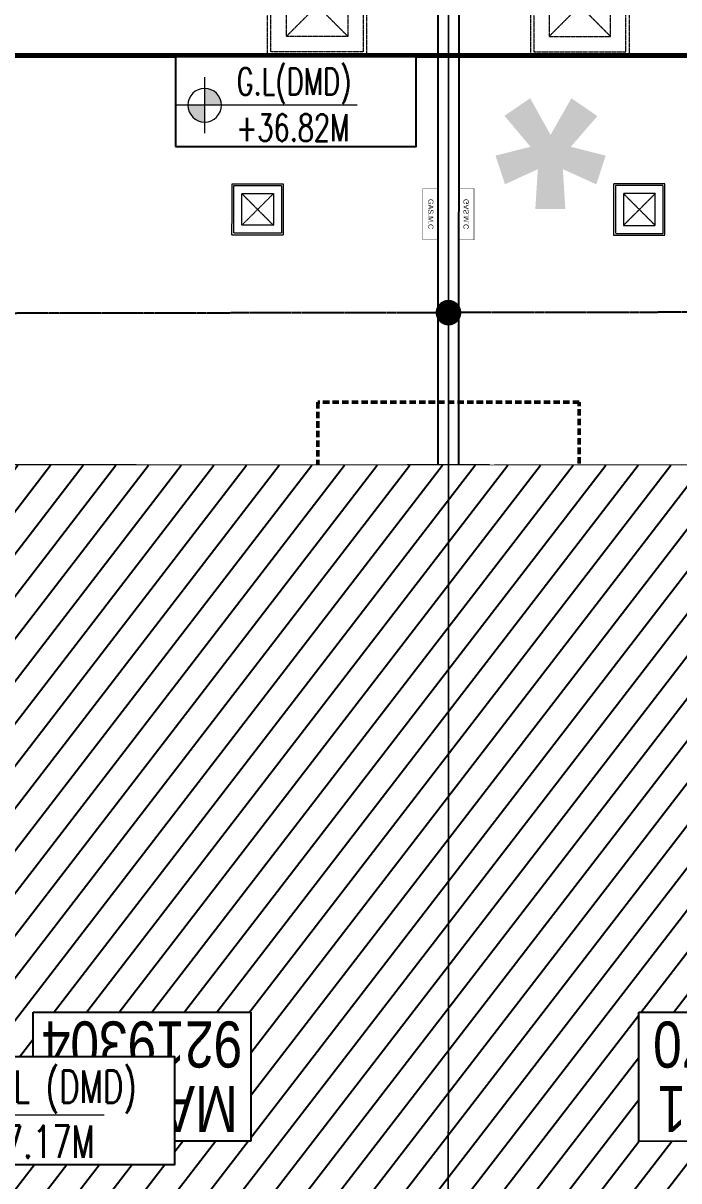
# Model space of a CAD drawing. Header units: centimetres. Extents: x -6122352 to 7132207, y -1694241 to 1947892.
# Drawn here: x 230274 to 236674, y -96977 to -85675 of the extents above; entities that cross this region are included whole.
import ezdxf
from ezdxf.enums import TextEntityAlignment as Align
from ezdxf.xclip import XClip

# ---------------------------------------------------------------- set-up
doc = ezdxf.new("R2010")
doc.units = ezdxf.units.CM
doc.header["$MEASUREMENT"] = 0
doc.header["$XCLIPFRAME"] = 2
for name, pattern in [('23585-XR-AR-END-SETTING OUT PLAN$0$HIDDEN', [0.375, 0.25, -0.125]), ('DASHED2', [0.375, 0.25, -0.125]), ('XR-AR-END-SETTING OUT PLAN$0$23261-XR-AR-SI-GF$0$HIDDEN', [0.375, 0.25, -0.125]), ('XR-AR-MID-SETTING OUT FOR MASTER$0$23585-XR-AR-MID-GROUND FLOOR$0$23261-XR-AR-SI-GF$0$HIDDEN', [0.375, 0.25, -0.125]), ('XR-AR-MID-SETTING OUT FOR MASTER$0$23585-XR-AR-MID-GROUND FLOOR$0$945-4P-1-101-GROUND FLOOR PLAN$0$XR-MIDDLE-GROUND FLOOR PLAN$0$HIDDEN', [9.524999999999999, 6.35, -3.175]), ('XR-AR-MID-SETTING OUT FOR MASTER$0$23585-XR-AR-MID-GROUND FLOOR$0$945-4P-1-101-GROUND FLOOR PLAN$0$XR-MIDDLE-GROUND FLOOR PLAN$0$HIDDEN2', [0.1875, 0.125, -0.0625])]:
    doc.linetypes.add(name, pattern=pattern)
for name, color, linetype in [('00-MI-DIM', 7, 'Continuous'), ('23585-XR-AR-BOUNDARY WALLS AND SETBACKS$0$setback', 7, 'XR-AR-END-SETTING OUT PLAN$0$23261-XR-AR-SI-GF$0$HIDDEN'), ('23585-XR-AR-MID-ANNO-GF$0$945-4P-1-101-GROUND FLOOR PLAN$0$XR-MIDDLE-GROUND FLOOR PLAN$0$XR-MIDDLE-GROUND FLOOR PLAN$0$-LPG-CABINET', 6, 'Continuous'), ('@MI-REF LAYER', 7, 'Continuous'), ('B_TH_6', 7, 'Continuous'), ('XR-AR-MID-SETTING OUT FOR MASTER$0$23585-XR-AR-MID-GROUND FLOOR$0$GS-HATCH-FLOOR TILE', 251, 'Continuous'), ('Xref group 33-41$0$S-LEVELS', 2, 'Continuous'), ('Xref group 33-41$0$TYPICAL NEW PROFILE', 3, 'Continuous'), ('XREF1$0$S-LEVELS', 2, 'Continuous'), ('XREF1$0$TYPICAL NEW PROFILE', 3, 'Continuous')]:
    doc.layers.add(name, color=color, linetype=linetype)
doc.layers.add('08-Compound Wall-4', color=7, linetype='Continuous', lineweight=25, true_color=0xff4405)
for name, color, linetype, lineweight in [('23585-XR-AR-DAMAC PLOT LIMITS$0$1-Mid units', 41, 'Continuous', 5), ('23585-XR-AR-END-SETTING OUT PLAN$0$A-FLOR-UNDR', 8, '23585-XR-AR-END-SETTING OUT PLAN$0$HIDDEN', 5), ('23585-XR-AR-MID-ANNO-GF$0$945-4P-1-101-GROUND FLOOR PLAN$0$XR-MIDDLE-GROUND FLOOR PLAN$0$XR-MIDDLE-GROUND FLOOR PLAN$0$S-ANNO-TXT', 3, 'Continuous', 25), ('@ Foundations', 4, 'DASHED2', 50), ('A-ANNO-TEXT', 3, 'Continuous', 25), ('XR-AR-MID-SETTING OUT FOR MASTER$0$23585-XR-AR-MID-GROUND FLOOR$0$$A-GLAZ-WNDO', 232, 'Continuous', 9), ('XR-AR-MID-SETTING OUT FOR MASTER$0$23585-XR-AR-MID-GROUND FLOOR$0$$A-WALL', 1, 'Continuous', 5), ('XR-AR-MID-SETTING OUT FOR MASTER$0$23585-XR-AR-MID-GROUND FLOOR$0$A-DOOR', 31, 'Continuous', 5), ('XR-AR-MID-SETTING OUT FOR MASTER$0$23585-XR-AR-MID-GROUND FLOOR$0$A-DOOR-FULL', 1, 'Continuous', 9), ('XR-AR-MID-SETTING OUT FOR MASTER$0$23585-XR-AR-MID-GROUND FLOOR$0$A-FLOR-OVHD', 9, 'XR-AR-MID-SETTING OUT FOR MASTER$0$23585-XR-AR-MID-GROUND FLOOR$0$23261-XR-AR-SI-GF$0$HIDDEN', 15), ('XR-AR-MID-SETTING OUT FOR MASTER$0$23585-XR-AR-MID-GROUND FLOOR$0$A-FLOR-PATT', 8, 'Continuous', 5), ('XR-AR-MID-SETTING OUT FOR MASTER$0$23585-XR-AR-MID-GROUND FLOOR$0$A-GLAZ-SILL', 8, 'Continuous', 5), ('XR-AR-MID-SETTING OUT FOR MASTER$0$23585-XR-AR-MID-GROUND FLOOR$0$A-GLAZ-WNDO', 232, 'Continuous', 9), ('XR-AR-MID-SETTING OUT FOR MASTER$0$23585-XR-AR-MID-GROUND FLOOR$0$A-WALL', 7, 'Continuous', 30), ('XR-AR-MID-SETTING OUT FOR MASTER$0$23585-XR-AR-MID-GROUND FLOOR$0$A-WALL-FNSH', 9, 'Continuous', 5), ('XR-AR-MID-SETTING OUT FOR MASTER$0$23585-XR-AR-MID-GROUND FLOOR$0$S-COLS', 51, 'Continuous', 40), ('Xref group 33-41$0$36-TAGLVL', 23, 'Continuous', 9), ('XREF1$0$36-TAGLVL', 23, 'Continuous', 9)]:
    doc.layers.add(name, color=color, linetype=linetype, lineweight=lineweight)
doc.styles.add('23585-XR-AR-MID-ANNO-GF$0$SDC-TEXT', font='arial.ttf')
doc.styles.add('Arial', font='arialbd.ttf')
doc.styles.add('Xref group 33-41$0$DLT_TEXT', font='romans.shx', dxfattribs={"width": 0.7})
doc.styles.add('Xref group 33-41$0$Overall SOP Plan$0$LAC-609-NG10-1-XREF-GRID-125SC$0$GRID-DIM-NO', font='arial.ttf', dxfattribs={"width": 0.8})
doc.styles.add('XREF1$0$DLT_TEXT', font='romans.shx', dxfattribs={"width": 0.7})

# ---------------------------------------------------------------- blocks, each defined once
blk = doc.blocks.new('23585-XR-AR-BOUNDARY WALLS AND SETBACKS')
at = {"layer": '23585-XR-AR-BOUNDARY WALLS AND SETBACKS$0$setback', "ltscale": 40, "const_width": 0.05}
blk.add_lwpolyline([(496625.7121300897, 2769025.019131922), (496621.5590258625, 2769020.486725447), (496617.5056491076, 2769016.062950816), (496613.4522491083, 2769011.639150815), (496609.3988491075, 2769007.215350816), (496605.3454491081, 2769002.791550815), (496601.2920491073, 2768998.367750816), (496597.238851193, 2768993.944153091), (496593.0837953825, 2768989.409605141), (496607.4610767625, 2768976.236118012), (496611.6157803537, 2768980.77057498), (496615.6692474207, 2768985.194248177), (496619.7226017814, 2768989.617998366), (496623.7762515889, 2768994.041852726), (496627.8296474217, 2768998.465448176), (496631.8830017802, 2769002.889198367), (496635.9364017802, 2769007.312998367), (496640.0898518692, 2769011.846026562), (496625.7121300897, 2769025.019131922)], dxfattribs=at)
blk = doc.blocks.new('A$C9d9485f6')
at = {"layer": 'A-ANNO-TEXT', "rotation": 312.4881850805905}
blk.add_blockref('23585-XR-AR-BOUNDARY WALLS AND SETBACKS', (-2377088.534775567, -1504219.252137818), dxfattribs=at)
blk = doc.blocks.new('23585-XR-AR-DAMAC PLOT LIMITS')
at = {"layer": '23585-XR-AR-DAMAC PLOT LIMITS$0$1-Mid units', "color": 251, "true_color": 0x636466}
for points in [[(496630.0415000003, 2768996.4387), (496612.3463000003, 2769012.6525), (496616.3997, 2769017.076300001), (496634.0948999999, 2769000.862500001)], [(496625.9880999997, 2768992.0151), (496608.2928999998, 2769008.228700001), (496612.3463000003, 2769012.6525), (496630.0415000003, 2768996.4387)]]:
    blk.add_lwpolyline(points, close=True, dxfattribs=at)
blk = doc.blocks.new('A$Cf093b529')
at = {"layer": 'A-ANNO-TEXT'}
blk.add_blockref('23585-XR-AR-DAMAC PLOT LIMITS', (-495391.9901121984, -2768603.441896566), dxfattribs=at)
blk = doc.blocks.new('XR-AR-MID-SETTING OUT FOR MASTER$0$23585-XR-AR-MID-GROUND FLOOR$0$945-4P-1-101-GROUND FLOOR PLAN$0$XR-MIDDLE-CAR PARK HATCH')
at = {"layer": 'XR-AR-MID-SETTING OUT FOR MASTER$0$23585-XR-AR-MID-GROUND FLOOR$0$A-FLOR-PATT'}
blk.add_lwpolyline([(9250.002853021142, 100.0129149327577), (9249.99679574091, 5500.000000009181), (15050.00005108526, 5502.664669244065), (15050.00005108526, 100.450321876061)], close=True, dxfattribs=at)
blk = doc.blocks.new('*U1930')
for points in [[(91, -5.684341886080801e-14), (41, -5.684341886080801e-14), (41, 1021), (91, 1021)], [(0, 0), (38, -5.684341886080801e-14), (38, -50), (50, -50), (50, -122.2246979483663), (0, -122.2246979483663)], [(1100, 2.842170943040401e-14), (1062, -2.842170943040401e-14), (1062, -49.99999999999997), (1050, -49.99999999999997), (1050, -122.2246979483662), (1100, -122.2246979483662)]]:
    blk.add_lwpolyline(points, close=True)
at = {"color": 8, "linetype": 'XR-AR-MID-SETTING OUT FOR MASTER$0$23585-XR-AR-MID-GROUND FLOOR$0$945-4P-1-101-GROUND FLOOR PLAN$0$XR-MIDDLE-GROUND FLOOR PLAN$0$HIDDEN2'}
blk.add_arc((41, -5.684341886080801e-14), 1021, 1.594950045944486e-15, 90, dxfattribs=at)
at = {"layer": 'XR-AR-MID-SETTING OUT FOR MASTER$0$23585-XR-AR-MID-GROUND FLOOR$0$A-GLAZ-SILL', "linetype": 'XR-AR-MID-SETTING OUT FOR MASTER$0$23585-XR-AR-MID-GROUND FLOOR$0$945-4P-1-101-GROUND FLOOR PLAN$0$XR-MIDDLE-GROUND FLOOR PLAN$0$HIDDEN2', "ltscale": 3}
blk.add_lwpolyline([(0, 0), (1100, 0), (1100, -122.2246979483662), (0, -122.2246979483662)], close=True, dxfattribs=at)
blk = doc.blocks.new('*U27')
for points in [[(91, -5.684341886080801e-14), (41, -5.684341886080801e-14), (41, 1021), (91, 1021)], [(0, 0), (38, -5.684341886080801e-14), (38, -50), (50, -50), (50, -249.9999019090924), (0, -249.9999019090924)], [(1100, 2.842170943040401e-14), (1062, -2.842170943040401e-14), (1062, -49.99999999999997), (1050, -49.99999999999997), (1050, -249.9999019090924), (1100, -249.9999019090924)]]:
    blk.add_lwpolyline(points, close=True)
at = {"color": 8, "linetype": 'XR-AR-MID-SETTING OUT FOR MASTER$0$23585-XR-AR-MID-GROUND FLOOR$0$945-4P-1-101-GROUND FLOOR PLAN$0$XR-MIDDLE-GROUND FLOOR PLAN$0$HIDDEN2'}
blk.add_arc((41, -5.684341886080801e-14), 1021, 1.594950045944486e-15, 90, dxfattribs=at)
at = {"layer": 'XR-AR-MID-SETTING OUT FOR MASTER$0$23585-XR-AR-MID-GROUND FLOOR$0$A-GLAZ-SILL', "linetype": 'XR-AR-MID-SETTING OUT FOR MASTER$0$23585-XR-AR-MID-GROUND FLOOR$0$945-4P-1-101-GROUND FLOOR PLAN$0$XR-MIDDLE-GROUND FLOOR PLAN$0$HIDDEN2', "ltscale": 3}
blk.add_lwpolyline([(0, 0), (1100, 0), (1100, -249.9999019090924), (0, -249.9999019090924)], close=True, dxfattribs=at)
blk = doc.blocks.new('XR-AR-MID-SETTING OUT FOR MASTER$0$23585-XR-AR-MID-GROUND FLOOR$0$945-4P-1-101-GROUND FLOOR PLAN$0$XR-MIDDLE-GROUND FLOOR PLAN$0$A$C70344426')
at = {"layer": 'XR-AR-MID-SETTING OUT FOR MASTER$0$23585-XR-AR-MID-GROUND FLOOR$0$A-GLAZ-SILL'}
blk.add_line((0.2499999770719823, 2.649999396845162), (0.2499999770722034, -6.03154830969288e-07), dxfattribs=at)
at = {"layer": 'XR-AR-MID-SETTING OUT FOR MASTER$0$23585-XR-AR-MID-GROUND FLOOR$0$A-GLAZ-WNDO'}
for p, q in [((-2.292779743839901e-08, 2.649999396845162), (-2.292779743839901e-08, 2.599999396845165)), ((-2.292779743839901e-08, 2.649999396845162), (0.2499999770719823, 2.649999396845162)), ((-2.292779743839901e-08, 2.599999396845165), (0.14999997707221, 2.599999396845165)), ((0.14999997707221, 2.599999396845165), (0.14999997707221, 2.649999396845162)), ((0.14999997707221, 2.599999396845165), (0.1499999770722091, -6.031548327456449e-07)), ((-2.29277832275443e-08, 1.799999396845166), (-2.29277832275443e-08, 1.749999396845167)), ((0.14999997707221, 1.799999396845166), (-2.29277832275443e-08, 1.799999396845166)), ((-2.29277832275443e-08, 1.749999396845167), (0.14999997707221, 1.749999396845167)), ((0.14999997707221, 1.749999396845167), (0.14999997707221, 1.799999396845166)), ((-2.29277832275443e-08, 0.8999993968451641), (-2.292778233936588e-08, 0.8499993968451669)), ((0.14999997707221, 0.8999993968451641), (-2.29277832275443e-08, 0.8999993968451641)), ((-2.292778233936588e-08, 0.8499993968451669), (0.14999997707221, 0.8499993968451669)), ((-2.292778233936588e-08, 0.8499993968451669), (-2.292778233936588e-08, 0.04999939684516619)), ((0.14999997707221, 0.8499993968451669), (0.14999997707221, 0.8999993968451641)), ((0.1499999770722091, 0.04999939684516619), (-2.292778233936588e-08, 0.04999939684516619)), ((-2.29278782626352e-08, -6.031548451801427e-07), (-2.29278782626352e-08, 0.04999939684515198)), ((0.1499999770722091, -6.03154830969288e-07), (0.1499999770722091, 0.04999939684516619)), ((0.2499999770722034, -6.03154830969288e-07), (-2.292778233936588e-08, -6.03154830969288e-07))]:
    blk.add_line(p, q, dxfattribs=at)
blk.add_lwpolyline([(0.04999997707220061, 1.799999396845166), (0.04999997707219972, 2.599999396845165), (-2.292779743839901e-08, 2.599999396845165), (-2.292779566204217e-08, 0.8999993968451641), (0.0499999770722015, 0.8999993968451641), (0.04999997707220061, 1.749999396845167)], dxfattribs=at)
blk.add_lwpolyline([(-2.292779566204217e-08, 0.8499993968451669), (-2.292779655022059e-08, 0.04999939684516619), (0.04999997707220061, 0.04999939684516619), (0.0499999770722015, 0.8499993968451669)], close=True, dxfattribs=at)
blk = doc.blocks.new('*U28')
for points in [[(0, 69.99999979828543), (38, 69.99999979828549), (38, 119.9999997982854), (50, 119.9999997982854), (50, 179.9999998655237), (0, 179.9999998655237)], [(1100, 69.9999997982854), (1062, 69.99999979828546), (1062, 119.9999997982854), (1050, 119.9999997982854), (1050, 179.9999998655236), (1100, 179.9999998655236)], [(91, 69.99999979828549), (41, 69.99999979828549), (41, -951.0000002017147), (91, -951.0000002017147)]]:
    blk.add_lwpolyline(points, close=True)
at = {"color": 8, "linetype": 'XR-AR-MID-SETTING OUT FOR MASTER$0$23585-XR-AR-MID-GROUND FLOOR$0$945-4P-1-101-GROUND FLOOR PLAN$0$XR-MIDDLE-GROUND FLOOR PLAN$0$HIDDEN2'}
blk.add_arc((41, 69.99999979828549), 1021, 270, 0, dxfattribs=at)
at = {"layer": 'XR-AR-MID-SETTING OUT FOR MASTER$0$23585-XR-AR-MID-GROUND FLOOR$0$A-GLAZ-SILL', "linetype": 'XR-AR-MID-SETTING OUT FOR MASTER$0$23585-XR-AR-MID-GROUND FLOOR$0$945-4P-1-101-GROUND FLOOR PLAN$0$XR-MIDDLE-GROUND FLOOR PLAN$0$HIDDEN2', "ltscale": 3}
blk.add_lwpolyline([(0, 69.99999979828543), (1100, 69.99999979828543), (1100, 179.9999998655236), (0, 179.9999998655236)], close=True, dxfattribs=at)
blk = doc.blocks.new('XR-AR-MID-SETTING OUT FOR MASTER$0$23585-XR-AR-MID-GROUND FLOOR$0$945-4P-1-101-GROUND FLOOR PLAN$0$XR-MIDDLE-GROUND FLOOR PLAN$0$A$C2DB306E2')
at = {"layer": 'XR-AR-MID-SETTING OUT FOR MASTER$0$23585-XR-AR-MID-GROUND FLOOR$0$A-DOOR-FULL'}
for p, q in [((0.1500002073711251, 1.24999990754791), (0.05000020737113076, 1.24999990754791)), ((0.05000020737113076, 1.24999990754791), (0.05000020737113076, 1.199999907547909)), ((0.1500002073711251, 1.199999907547909), (0.1500002073711251, 1.24999990754791)), ((0.05000020737113076, 1.199999907547909), (0.1500002073711251, 1.199999907547909)), ((2.073711318217875e-07, 0.7999999075479082), (2.073711318217875e-07, -9.245209264818754e-08)), ((2.073711318217875e-07, 0.7999999075479082), (0.04000020737113097, 0.7999999075479082)), ((0.04000020737113097, 0.7999999075479082), (0.04000020737113452, -9.245209264818754e-08)), ((0.05000020737113253, 0.3499999075479089), (0.05000020737113253, 0.3999999075479096)), ((0.05000020737113253, 0.3999999075479096), (0.1500002073711322, 0.399999907547908)), ((0.1500002073711322, 0.3499999075479073), (0.05000020737113253, 0.3499999075479089)), ((0.1500002073711322, 0.399999907547908), (0.1500002073711322, 0.3499999075479073)), ((2.073711318217875e-07, -9.245209264818754e-08), (0.04000020737113452, -9.245209264818754e-08))]:
    blk.add_line(p, q, dxfattribs=at)
at = {"layer": 'XR-AR-MID-SETTING OUT FOR MASTER$0$23585-XR-AR-MID-GROUND FLOOR$0$A-GLAZ-SILL', "linetype": 'XR-AR-MID-SETTING OUT FOR MASTER$0$23585-XR-AR-MID-GROUND FLOOR$0$945-4P-1-101-GROUND FLOOR PLAN$0$XR-MIDDLE-GROUND FLOOR PLAN$0$HIDDEN2', "ltscale": 3}
for p, q in [((0.05000020737113076, 1.199999907547909), (0.05000020737113431, 0.399999907547908)), ((0.1500002073711251, 1.199999907547909), (0.1500002073711304, 0.3999999075479083))]:
    blk.add_line(p, q, dxfattribs=at)
blk = doc.blocks.new('XR-AR-MID-SETTING OUT FOR MASTER$0$23585-XR-AR-MID-GROUND FLOOR$0$945-4P-1-101-GROUND FLOOR PLAN$0$XR-MIDDLE-GROUND FLOOR PLAN$0$WRFWF')
at = {"layer": 'XR-AR-MID-SETTING OUT FOR MASTER$0$23585-XR-AR-MID-GROUND FLOOR$0$A-FLOR-OVHD', "linetype": 'XR-AR-MID-SETTING OUT FOR MASTER$0$23585-XR-AR-MID-GROUND FLOOR$0$945-4P-1-101-GROUND FLOOR PLAN$0$XR-MIDDLE-GROUND FLOOR PLAN$0$HIDDEN', "ltscale": 0.1}
for p, q in [((9250.00889430586, 14089.9999996908), (9250.008894346622, 9909.449274283641)), ((10350.00889432596, 14089.44927426482), (9250.008894305867, 14089.44927426484)), ((10350.00889432159, 13809.44927426483), (9250.008894308598, 13809.44927426484)), ((10350.00889431722, 13529.44927426483), (9250.008894311328, 13529.44927426484)), ((10350.00889431286, 13249.44927426483), (9250.008894314058, 13249.44927426484)), ((10350.00889431286, 12969.44927426484), (9250.008894314054, 12969.44927426485)), ((10350.00889431285, 12689.44927426484), (9250.00889431405, 12689.44927426486)), ((10350.00889431285, 12409.44927426485), (9250.008894314047, 12409.44927426486)), ((10350.00889431284, 12129.44927426485), (9250.008894314044, 12129.44927426487)), ((10350.00889431284, 11849.44927426486), (9250.00889431404, 11849.44927426487)), ((10350.00889431284, 11569.44927426486), (9250.008894314036, 11569.44927426488)), ((10350.00889431283, 11289.44927426487), (9250.00889431403, 11289.44927426488)), ((10350.00889431283, 11009.44927426487), (9250.008894314027, 11009.44927426489)), ((10350.00889432794, 11009.4492742833), (10350.00889432794, 9909.449274272882)), ((10350.00889432794, 9909.449274272882), (9250.008894346622, 9909.449274283641))]:
    blk.add_line(p, q, dxfattribs=at)
blk.add_lwpolyline([(10350.00889430916, 14369.99999969173), (10350.00889431698, 11009.4492742833)], dxfattribs=at)
blk = doc.blocks.new('XR-AR-MID-SETTING OUT FOR MASTER$0$23585-XR-AR-MID-GROUND FLOOR$0$A$C08698786')
at = {"layer": 'XR-AR-MID-SETTING OUT FOR MASTER$0$23585-XR-AR-MID-GROUND FLOOR$0$S-COLS', "color": 252, "lineweight": 30}
for points in [[(-100.029412984848, 9156.81441116333), (-100.029412984848, 7756.814410686493), (99.97058701515198, 7756.81441116333), (99.97058701515198, 9156.814410686493)], [(-99.99135446548462, 6699.998335123062), (-99.99135446548462, 5499.998335123062), (100.0086455345154, 5499.998334884644), (100.0086455345154, 6699.998334646225)]]:
    blk.add_lwpolyline(points, close=True, dxfattribs=at)
blk = doc.blocks.new('23585-XR-AR-END-SETTING OUT PLAN$0$MH-800')
at = {"ltscale": 5}
for p, q in [((-294.2866479934596, -650.7456844130211), (305.7133520064239, -50.74568441302017)), ((-294.2866479934596, -50.74568441302108), (305.7133520064239, -650.7456844130202))]:
    blk.add_line(p, q, dxfattribs=at)
for points in [[(-476.9225677270265, 131.8902353205449), (-476.9225677270265, -833.381604146587), (488.3492717399907, -833.381604146588), (488.3492717399907, 131.8902353205449)], [(-444.2866479934597, 99.25431558697892), (-444.2866479934596, -800.7456844130211), (455.7133520064239, -800.7456844130202), (455.7133520064241, 99.2543155869771)], [(-294.2866479934596, -50.74568441302108), (-294.2866479934596, -650.7456844130211), (305.7133520064239, -650.7456844130202), (305.7133520064239, -50.74568441302017)]]:
    blk.add_lwpolyline(points, close=True, dxfattribs=at)
blk = doc.blocks.new('XR-AR-MID-SETTING OUT FOR MASTER')
at = {"layer": '23585-XR-AR-MID-ANNO-GF$0$945-4P-1-101-GROUND FLOOR PLAN$0$XR-MIDDLE-GROUND FLOOR PLAN$0$XR-MIDDLE-GROUND FLOOR PLAN$0$-LPG-CABINET', "ltscale": 100, "const_width": 5}
blk.add_lwpolyline([(250.0585004000168, 3300.452212361579), (250.0585004000168, 2800.452212361579), (100.0585004000168, 2800.452212361579), (100.0585004000168, 3300.452212361579)], close=True, dxfattribs=at)
at = {"layer": 'XR-AR-MID-SETTING OUT FOR MASTER$0$23585-XR-AR-MID-GROUND FLOOR$0$A-FLOR-OVHD', "color": 8, "linetype": 'XR-AR-MID-SETTING OUT FOR MASTER$0$23585-XR-AR-MID-GROUND FLOOR$0$23261-XR-AR-SI-GF$0$HIDDEN', "ltscale": 5}
for p, q in [((3400.046698898077, 14152.65701627731), (3400.011432737112, 12202.66620731354)), ((3500.053779155016, 12202.66576147079), (3500.053778856993, 14152.65753126144))]:
    blk.add_line(p, q, dxfattribs=at)
blk.add_lwpolyline([(2749.981962949038, 12002.63648319244), (3249.976088136435, 12002.63648366928), (3249.976087421179, 11502.65313434601), (2749.981963723898, 11502.65313434601)], close=True, dxfattribs=at)
for points in [[(2749.981962949038, 12002.63648319244), (3249.976087421179, 11502.65313434601)], [(2749.981963723898, 11502.65313434601), (3249.976088136435, 12002.63648366928)]]:
    blk.add_lwpolyline(points, dxfattribs=at)
at = {"layer": 'XR-AR-MID-SETTING OUT FOR MASTER$0$23585-XR-AR-MID-GROUND FLOOR$0$A-WALL', "color": 8}
for points in [[(99.99999931454659, 19472.65428209305), (-99.99999925494194, 19472.65428256989), (-99.998236566782, 5500.00000667572), (100.0017631351948, 5500.000006198883), (99.9995484650135, 8850.141927242279), (1100.048611491919, 8850.10940027237), (1100.048611015081, 8950.109399795532), (100.03925588727, 8950.072475910187), (100.0088088810444, 10949.9982419014), (2099.951952844858, 10949.99824142456), (2099.998660355806, 9950.143901348114), (2199.988806992769, 9950.143900871277), (2200.057162195444, 11149.97698402405), (2100.075846284628, 11149.97698354721), (2100.039519578218, 11049.97698402405), (100.0088088810444, 11049.99824142456)], [(2200.013650625944, 13652.63605213165), (2200.017217665911, 13652.6360502243), (2200.024336546659, 13852.63604974747), (1199.974533885717, 13852.65850543976), (1199.974534541368, 13752.66171360016), (1850.013650208712, 13752.64729642868), (1850.013650685549, 13102.64278697968), (2100.128742069006, 13102.63829755783), (2100.128742545843, 12652.63829708099), (1949.986809521914, 12652.64009141922), (1949.9868093431, 12552.35255002975), (2100.055755704641, 12552.35255050659), (2100.016017049551, 12049.97720527649), (2199.959899276495, 12049.97720527649), (2199.999632865191, 13202.6360502243), (2050.003180772066, 13202.63829612732), (2050.012347489595, 13652.63829517365), (2200.019845813513, 13652.63604927063)], [(3400.011432737112, 12202.66620731354), (3500.05377843976, 12202.66548633575), (3500.054259866476, 11502.6662735939), (4400.00315502286, 11502.6662735939), (4400.003322631121, 11252.66687631607), (3650.009347468615, 11252.66637420654), (3650.00999417901, 11027.59896087646), (3399.999906569719, 11027.60113668442)], [(4249.99788531661, 5499.997992992401), (3049.999798089266, 5499.998546600342), (3049.999915927649, 5749.998607635498), (4000.1953599751, 5749.998309612274), (4000.194991916418, 8849.999089241028), (3300.031373769045, 8849.999089241028), (3300.03137382865, 8950.028236865997), (3399.980282574892, 8950.188519954681), (3400.07691988349, 9927.598960876465), (3649.996516317129, 9927.59895992279), (3650.010299950838, 9100.016639709473), (4249.999546438456, 9099.986570835114)], [(2100.104106515646, 8950.142809391022), (2099.943570882082, 9050.155592918396), (2199.988806694746, 9050.153767585754), (2199.989685982466, 8950.146322250366), (2300.031373292208, 8950.151598453522), (2300.031373888254, 8850.08178806305), (2000.048611432314, 8850.14280796051), (2000.048610955477, 8950.14280796051)], [(99.9999164044857, 5750.000005722046), (399.9999158680439, 5750.00000667572), (399.9998005926609, 5499.999855995178), (99.99991658329964, 5500.000007152557)]]:
    blk.add_lwpolyline(points, close=True, dxfattribs=at)
blk.add_lwpolyline([(2100.039519578218, 11049.97698402405), (2100.039519578218, 10949.99824142456)], dxfattribs=at)
at = {"layer": 'XR-AR-MID-SETTING OUT FOR MASTER$0$23585-XR-AR-MID-GROUND FLOOR$0$A-WALL-FNSH', "color": 8}
for points in [[(2080.02239587903, 10929.99824142456), (119.995479375124, 10929.99824142456), (119.9793129861355, 8972.785739421844), (1100.04861047864, 8972.787498474121), (1100.048610597849, 8952.787498474121)], [(2099.966006189585, 9949.988984107971), (2079.984055787325, 9949.990225315094), (2080.02239587903, 10929.99824142456)]]:
    blk.add_lwpolyline(points, dxfattribs=at)
at = {"layer": '08-Compound Wall-4', "ltscale": 100}
blk.add_blockref('XR-AR-MID-SETTING OUT FOR MASTER$0$23585-XR-AR-MID-GROUND FLOOR$0$945-4P-1-101-GROUND FLOOR PLAN$0$XR-MIDDLE-CAR PARK HATCH', (-9150.000085264444, 0.1875896453857422), dxfattribs=at)
at = {"layer": '23585-XR-AR-END-SETTING OUT PLAN$0$A-FLOR-UNDR', "color": 8, "ltscale": 100, "xscale": -0.5182770836547854, "yscale": 0.5182770836547854, "zscale": 0.5182770836547854, "rotation": 270.0000009865863}
blk.add_blockref('23585-XR-AR-END-SETTING OUT PLAN$0$MH-800', (2044.600959901667, 3001.106258045715, -0.002995261741824737), dxfattribs=at)
at = {"layer": '23585-XR-AR-END-SETTING OUT PLAN$0$A-FLOR-UNDR', "color": 8, "ltscale": 100, "xscale": -1, "rotation": 270.0000009865863}
blk.add_blockref('23585-XR-AR-END-SETTING OUT PLAN$0$MH-800', (1633.529236924, 1009.498782204852), dxfattribs=at)
at = {"layer": 'XR-AR-MID-SETTING OUT FOR MASTER$0$23585-XR-AR-MID-GROUND FLOOR$0$$A-GLAZ-WNDO', "color": 8, "xscale": -1000.000000000001, "yscale": 1000.000000000001, "zscale": 1000.000000000001, "rotation": 270}
blk.add_blockref('XR-AR-MID-SETTING OUT FOR MASTER$0$23585-XR-AR-MID-GROUND FLOOR$0$945-4P-1-101-GROUND FLOOR PLAN$0$XR-MIDDLE-GROUND FLOOR PLAN$0$A$C70344426', (400.0005185902119, 5499.999113082886), dxfattribs=at)
at = {"layer": 'XR-AR-MID-SETTING OUT FOR MASTER$0$23585-XR-AR-MID-GROUND FLOOR$0$$A-WALL', "color": 8}
blk.add_blockref('XR-AR-MID-SETTING OUT FOR MASTER$0$23585-XR-AR-MID-GROUND FLOOR$0$945-4P-1-101-GROUND FLOOR PLAN$0$XR-MIDDLE-GROUND FLOOR PLAN$0$WRFWF', (-9150.000085562468, -796.7907695770264), dxfattribs=at)
at = {"layer": 'XR-AR-MID-SETTING OUT FOR MASTER$0$23585-XR-AR-MID-GROUND FLOOR$0$A-DOOR', "color": 8, "xscale": -1000.000000000001, "yscale": 1000.000000000001, "zscale": 1000.000000000001, "rotation": 270}
blk.add_blockref('XR-AR-MID-SETTING OUT FOR MASTER$0$23585-XR-AR-MID-GROUND FLOOR$0$945-4P-1-101-GROUND FLOOR PLAN$0$XR-MIDDLE-GROUND FLOOR PLAN$0$A$C2DB306E2', (750.048703700304, 8800.109192848206), dxfattribs=at)
at = {"layer": 'XR-AR-MID-SETTING OUT FOR MASTER$0$23585-XR-AR-MID-GROUND FLOOR$0$A-DOOR-FULL', "color": 8, "xscale": 0.8181820445283869, "yscale": 0.8181820445283869, "zscale": 0.8181820445283869, "rotation": 90}
for p in [(2100.065477222204, 11149.97698354721), (2099.986753255129, 9050.14365196228)]:
    blk.add_blockref('*U1930', p, dxfattribs=at)
at = {"layer": 'XR-AR-MID-SETTING OUT FOR MASTER$0$23585-XR-AR-MID-GROUND FLOOR$0$A-DOOR-FULL', "color": 8, "rotation": 90}
blk.add_blockref('*U27', (3399.986430436373, 9927.598960399628), dxfattribs=at)
at = {"layer": 'XR-AR-MID-SETTING OUT FOR MASTER$0$23585-XR-AR-MID-GROUND FLOOR$0$A-DOOR-FULL', "color": 8, "xscale": -0.909090909090913, "yscale": 0.909090909090913, "zscale": 0.909090909090913}
blk.add_blockref('*U28', (3300.031373530626, 8786.391873836517), dxfattribs=at)
at = {"layer": 'XR-AR-MID-SETTING OUT FOR MASTER$0$23585-XR-AR-MID-GROUND FLOOR$0$GS-HATCH-FLOOR TILE', "color": 8}
blk.add_blockref('XR-AR-MID-SETTING OUT FOR MASTER$0$23585-XR-AR-MID-GROUND FLOOR$0$A$C08698786', (-1.490116119384766e-07, 0), dxfattribs=at)
at = {"layer": '23585-XR-AR-MID-ANNO-GF$0$945-4P-1-101-GROUND FLOOR PLAN$0$XR-MIDDLE-GROUND FLOOR PLAN$0$XR-MIDDLE-GROUND FLOOR PLAN$0$S-ANNO-TXT', "color": 3, "style": '23585-XR-AR-MID-ANNO-GF$0$SDC-TEXT'}
blk.add_text('GAS.M.C', height=50, rotation=90, dxfattribs=at).set_placement((172.1149954927678, 3050.039734449925), align=Align.MIDDLE)
blk = doc.blocks.new('MID UNIT')
at = {"xscale": 0.001, "yscale": 0.001, "zscale": 0.001}
blk.add_blockref('XR-AR-MID-SETTING OUT FOR MASTER', (0, 0), dxfattribs=at)
blk = doc.blocks.new('TH_6')
at = {"xscale": -1}
blk.add_blockref('MID UNIT', (495814.3053798475, 2769163.996563952), dxfattribs=at)
blk.add_blockref('MID UNIT', (495814.3053798467, 2769163.996563952))
at = {"insert": (495813.3053798244, 2769166.996563945), "char_height": 2, "attachment_point": 2, "style": 'Arial'}
blk.add_mtext('\\pxqc;*', dxfattribs=at)
blk = doc.blocks.new('A$Ce2a03a74')
at = {"layer": 'B_TH_6', "xscale": 999.9914829579993, "yscale": 999.9914829579993, "zscale": 999.9914829579993}
blk.add_blockref('TH_6', (-495790404.5228079, -2769140733.343811), dxfattribs=at)
blk = doc.blocks.new('A$C4abd1289')
at = {"layer": '08-Compound Wall-4', "ltscale": 100}
for points in [[(0, 0), (200.0021820068359, 4.76837158203125e-07), (199.8981691896915, -4950.000262379646), (-0.1040131151676178, -4950.000261902809)], [(5999.999999701977, 4.76837158203125e-07), (6200.002182662487, -4.76837158203125e-07), (6199.898169249296, -4950.000262379646), (5999.895986706018, -4950.000261902809)]]:
    blk.add_lwpolyline(points, close=True, dxfattribs=at)
blk = doc.blocks.new('23585-XR-AR-MALDIVE-2$0$TH_6')
at = {"ltscale": 10, "xscale": 0.00100002623446598, "yscale": 0.00100002623446598, "zscale": 0.00100002623446598}
blk.add_blockref('A$Ce2a03a74', (495794.6272259735, 2769164.318430193), dxfattribs=at)
at = {"layer": '@ Foundations', "linetype": 'DASHED2', "ltscale": 0.25}
blk.add_lwpolyline([(495813.0303812214, 2769168.882014167), (495815.5803812214, 2769168.882014167), (495815.5803812214, 2769173.982014167), (495813.0303812214, 2769173.982014167)], close=True, dxfattribs=at)
at = {"color": 10, "xscale": 0.001000007156229904, "yscale": 0.001000007156229904, "zscale": 0.001000007156229904}
blk.add_blockref('A$C4abd1289', (495808.2056181919, 2769169.49682057), dxfattribs=at)
blk = doc.blocks.new('Xref group 33-41$0$LVL  ATTR')
at = {"color": 7}
blk.add_wipeout([(-0.33727806633866564, 0.38352486299273547), (1.8973092599409713, 0.38352486299273547), (1.8973092599409713, -0.45047952129880775), (-0.33727806633866564, -0.4504795212988073)], dxfattribs=at)
at = {"layer": 'Xref group 33-41$0$36-TAGLVL', "extrusion": (-4.888139810645865e-07, 1.406522031717416e-17, 0.9999999999998805)}
h = blk.add_hatch(color=252, dxfattribs=at)
h.paths.add_polyline_path([(-0.06536514837319736, 0.1562500046566129, 0.4142135623730951), (-0.2216151483731973, 4.656612873077392e-09), (-0.06536514837319736, 4.656612873077392e-09)])
h.paths.add_polyline_path([(0.09088485162680264, 4.656612873077392e-09), (-0.06536514837319736, 4.656612873077392e-09), (-0.06536514837319736, -0.1562499953433871, 0.4142135623730951)])
at = {"layer": 'Xref group 33-41$0$36-TAGLVL', "extrusion": (-4.888139810645865e-07, 1.406522031717408e-17, 0.9999999999998805)}
for p, q in [((-0.06536515014719235, -0.2604166821887048), (-0.06536515014719235, 0.2604166511446238)), ((1.351057254982072, -1.396983861923218e-08, 5.262988010916589e-07), (-0.3253053234689158, -1.396983861923218e-08, -1.018362459642307e-07))]:
    blk.add_line(p, q, dxfattribs=at)
blk.add_circle((-0.06536514830387681, -4.494034574497252e-25, 3.195139836529895e-08), 0.15625, dxfattribs=at)
at = {"layer": 'Xref group 33-41$0$S-LEVELS', "color": 1}
blk.add_lwpolyline([(-0.3372780663386656, 0.3835248629927364), (1.897309259940972, 0.3835248629927364), (1.897309259940972, -0.4504795212988069), (-0.3372780663386656, -0.4504795212988069)], close=True, dxfattribs=at)
at = {"layer": 'Xref group 33-41$0$TYPICAL NEW PROFILE', "color": 3, "style": 'Xref group 33-41$0$DLT_TEXT', "width": 0.7}
for tag, p in [('+0.00M', (0.2413431143818681, 0.067100426539497, -0.0001437184612911057)), ('S.S.L', (0.2413431143818681, -0.3452672204089993, -0.0001437184612911057))]:
    blk.add_attdef(tag, p, '', height=0.2500000000000001, dxfattribs=at)
blk = doc.blocks.new('_Dot')
at = {"color": 0, "linetype": 'ByBlock', "lineweight": -2}
blk.add_line((-0.5, 0), (-1, 0), dxfattribs=at)
at = {"color": 0, "linetype": 'ByBlock', "const_width": 0.5}
blk.add_lwpolyline([(-0.25, 0, 1), (0.25, 0, 1)], format="xyb", close=True, dxfattribs=at)
blk = doc.blocks.new('XREF1$0$LVL  ATTR')
at = {"color": 7}
blk.add_wipeout([(-0.33727806633866564, 0.38352486299273547), (1.8973092599409713, 0.38352486299273547), (1.8973092599409713, -0.45047952129880775), (-0.33727806633866564, -0.4504795212988073)], dxfattribs=at)
at = {"layer": 'XREF1$0$36-TAGLVL', "extrusion": (-4.888139810645865e-07, 1.406522031717416e-17, 0.9999999999998805)}
h = blk.add_hatch(color=252, dxfattribs=at)
h.paths.add_polyline_path([(-0.06536514837319736, 0.1562500046566129, 0.4142135623730951), (-0.2216151483731973, 4.656612873077392e-09), (-0.06536514837319736, 4.656612873077392e-09)])
h.paths.add_polyline_path([(0.09088485162680264, 4.656612873077392e-09), (-0.06536514837319736, 4.656612873077392e-09), (-0.06536514837319736, -0.1562499953433871, 0.4142135623730951)])
at = {"layer": 'XREF1$0$36-TAGLVL', "extrusion": (-4.888139810645865e-07, 1.406522031717408e-17, 0.9999999999998805)}
for p, q in [((-0.06536515014719235, -0.2604166821887048), (-0.06536515014719235, 0.2604166511446238)), ((1.351057254982072, -1.396983861923218e-08, 5.262988010916589e-07), (-0.3253053234689158, -1.396983861923218e-08, -1.018362459642307e-07))]:
    blk.add_line(p, q, dxfattribs=at)
blk.add_circle((-0.06536514830387681, -4.494034574497252e-25, 3.195139836529895e-08), 0.15625, dxfattribs=at)
at = {"layer": 'XREF1$0$S-LEVELS', "color": 1}
blk.add_lwpolyline([(-0.3372780663386656, 0.3835248629927364), (1.897309259940972, 0.3835248629927364), (1.897309259940972, -0.4504795212988069), (-0.3372780663386656, -0.4504795212988069)], close=True, dxfattribs=at)
at = {"layer": 'XREF1$0$TYPICAL NEW PROFILE', "color": 3, "style": 'XREF1$0$DLT_TEXT', "width": 0.7}
for tag, p in [('+0.00M', (0.2413431143818681, 0.067100426539497, -0.0001437184612911057)), ('S.S.L', (0.2413431143818681, -0.3452672204089993, -0.0001437184612911057))]:
    blk.add_attdef(tag, p, '', height=0.2500000000000001, dxfattribs=at)

msp = doc.modelspace()

# ---------------------------------------------------------------- block references
at = {"layer": '@MI-REF LAYER', "xscale": 1000, "yscale": 1000, "zscale": 1000}
msp.add_blockref('A$C9d9485f6', (-23958.95045533385, 48155.57226163784), dxfattribs=at)

# ---------------------------------------------------------------- next in the draw order: block references
at = {"layer": '@MI-REF LAYER'}
ref = msp.add_blockref('23585-XR-AR-MALDIVE-2$0$TH_6', (496524268.6545767, 2768994320.830919), dxfattribs=dict(at, xscale=1000, yscale=1000, zscale=1000, rotation=179.990160682611))
XClip(ref).set_block_clipping_path([(495847.39542710176, 2769163.9966276083), (495847.39563282486, 2769187.926646854), (495838.3053825917, 2769187.89655067), (495832.3055219082, 2769187.896685781), (495826.30551932706, 2769187.89668578), (495820.3053769227, 2769187.8968332373), (495814.30551975453, 2769187.8969683493), (495808.3055171734, 2769187.896968348), (495802.30551234074, 2769187.896968346), (495793.35733161494, 2769187.9369333955), (495793.3580750036, 2769163.9970191354)])

# ---------------------------------------------------------------- next in the draw order: linework, layer by layer
at = {"layer": '@MI-REF LAYER', "linetype": 'DASHED2', "extrusion": (-1.185067552546086e-12, -6.924064904666737e-09, 1), "elevation": 20.83479529164592}
msp.add_lwpolyline([(246425.5561784038, -88482.72506291074), (227537.3945255901, -88512.15348538416), (226981.2989817837, -89249.4613944476)], dxfattribs=at)

# ---------------------------------------------------------------- next in the draw order: block references
at = {"layer": '@MI-REF LAYER', "color": 7}
ref = msp.add_blockref('XREF1$0$LVL  ATTR', (232114.0619631366, -86476.53458728908, 1.060300656764347e-09), dxfattribs=dict(at, xscale=-1051.480567989675, yscale=1051.480567989676, zscale=1051.480567989675, rotation=179.9901606805627))
ref.add_attrib('S.S.L', 'G.L(DMD)', (232357.1254985805, -86376.40469574492, -0.1511171682492997), dxfattribs={"layer": 'XREF1$0$TYPICAL NEW PROFILE', "color": 3, "height": 262.8701419974187, "rotation": 359.9901639739281, "style": 'XREF1$0$DLT_TEXT', "width": 0.7})
ref.add_attrib('+0.00M', '+36.82M', (232354.8228315262, -86825.73929822638, -0.1511171682492997), dxfattribs={"layer": 'XREF1$0$TYPICAL NEW PROFILE', "color": 3, "height": 262.8701419974187, "rotation": 359.9901639739281, "style": 'XREF1$0$DLT_TEXT', "width": 0.7})
at = {"layer": '@MI-REF LAYER', "extrusion": (-1.185067552547357e-12, -6.924064904666738e-09, 1), "xscale": -250.0000000000001, "yscale": 250.0000000000001, "zscale": 250.0000000000001, "rotation": 180.0350507251415}
msp.add_blockref('_Dot', (234425.5429972418, -88501.42150708794, 10.41782518507498), dxfattribs=at)

# ---------------------------------------------------------------- next in the draw order: wipeouts: each hides what was drawn before it
at = {"color": 10}
msp.add_wipeout([(252571.64663500263, -104266.17502721732), (252574.04834374416, -89992.65161863879), (204273.0485455182, -89984.37403878986), (204271.86485556158, -104257.89816341558), (210520.58342802094, -104258.96917011886), (210520.83693717216, -103956.93275949376), (246321.72131545804, -103964.468763764), (246321.6697864763, -104265.10527748596), (252572.9458569591, -104266.19283814752)], dxfattribs=at).dxf.layer = '@MI-REF LAYER'

# ---------------------------------------------------------------- next in the draw order: hatches: boundary and pattern name
at = {"layer": '@MI-REF LAYER'}
h = msp.add_hatch(dxfattribs=at)
h.set_pattern_fill('ANSI31', color=256, scale=1999.999998458916, angle=-173.2772265783046)
h.set_pattern_definition([(231.7227734216954, (2377218874.4571, 1504033322.391405), (196.2556630601348, -154.8667640925874), [])])
h.paths.add_polyline_path([(204274.3530295136, -89984.27800821053), (204273.1173007907, -104257.803067239), (210521.8879095342, -104258.8902129964), (210522.1414211899, -103956.8376690091), (246323.0257991449, -103964.3736765072), (246322.9742676067, -104265.0263125887), (252572.9511160579, -104266.0975245901), (252575.3470508363, -89992.55653020798)])

# ---------------------------------------------------------------- next in the draw order: texts
at = {"layer": '00-MI-DIM', "color": 7, "char_height": 450.0000000000002, "attachment_point": 1, "rotation": 179.98809218932573, "line_spacing_factor": 0.8394388776454546, "style": 'Xref group 33-41$0$Overall SOP Plan$0$LAC-609-NG10-1-XREF-GRID-125SC$0$GRID-DIM-NO', "bg_fill": 19, "box_fill_scale": 1.2, "bg_fill_color": 256, "bg_fill_transparency": 0}
for s, insert, width in [('\\pxqc;MA0340\\P9219304', (232404.6948106844, -96500.33666601019, -157.461039985285), 1942.262619372443), ('\\pxqc;MA0341 9213270', (238429.9155791216, -96501.23675289364, -157.461039985285), 2056.8768805703)]:
    msp.add_mtext(s, dxfattribs=dict(at, insert=insert, width=width))

# ---------------------------------------------------------------- next in the draw order: block references
at = {"layer": '@MI-REF LAYER', "color": 7}
ref = msp.add_blockref('Xref group 33-41$0$LVL  ATTR', (229359.7438782901, -96333.83069125848, 0.1813406031707793), dxfattribs=dict(at, xscale=-1261.776681587609, yscale=1261.776681587609, zscale=1261.776681587609, rotation=179.9885200496393))
ref.add_attrib('S.S.L', 'F.F.L (DMD)', (229651.4235602785, -96213.68317336607), dxfattribs={"layer": 'Xref group 33-41$0$TYPICAL NEW PROFILE', "color": 3, "height": 315.4441703969023, "rotation": 359.9885232393972, "style": 'Xref group 33-41$0$DLT_TEXT', "width": 0.7})
ref.add_attrib('+0.00M', '+37.17M ', (229648.6449218527, -96752.88461501843), dxfattribs={"layer": 'Xref group 33-41$0$TYPICAL NEW PROFILE', "color": 3, "height": 315.4441703969023, "rotation": 359.9885232393972, "style": 'Xref group 33-41$0$DLT_TEXT', "width": 0.7})

# ---------------------------------------------------------------- next in the draw order: linework, layer by layer
at = {"layer": '@MI-REF LAYER', "const_width": 5.000000000000002}
msp.add_lwpolyline([(252574.0425669921, -89992.65161748626), (204273.04854563, -89984.37309544587), (204271.8128169072, -104257.8981544743), (210520.58342569, -104258.9853002747), (210520.8369373458, -103956.9327562874), (246321.7213152614, -103964.4687637425), (246321.6697837625, -104265.1213998669), (252571.6466322137, -104266.1926118684)], close=True, dxfattribs=at)

# ---------------------------------------------------------------- next in the draw order: block references
at = {"layer": '@MI-REF LAYER', "xscale": 1000, "yscale": 1000, "zscale": 1000, "rotation": 312.4882903633292}
msp.add_blockref('A$Cf093b529', (-891608.7329339073, 539022.7201118186), dxfattribs=at)

doc.saveas('drawing.dxf')
